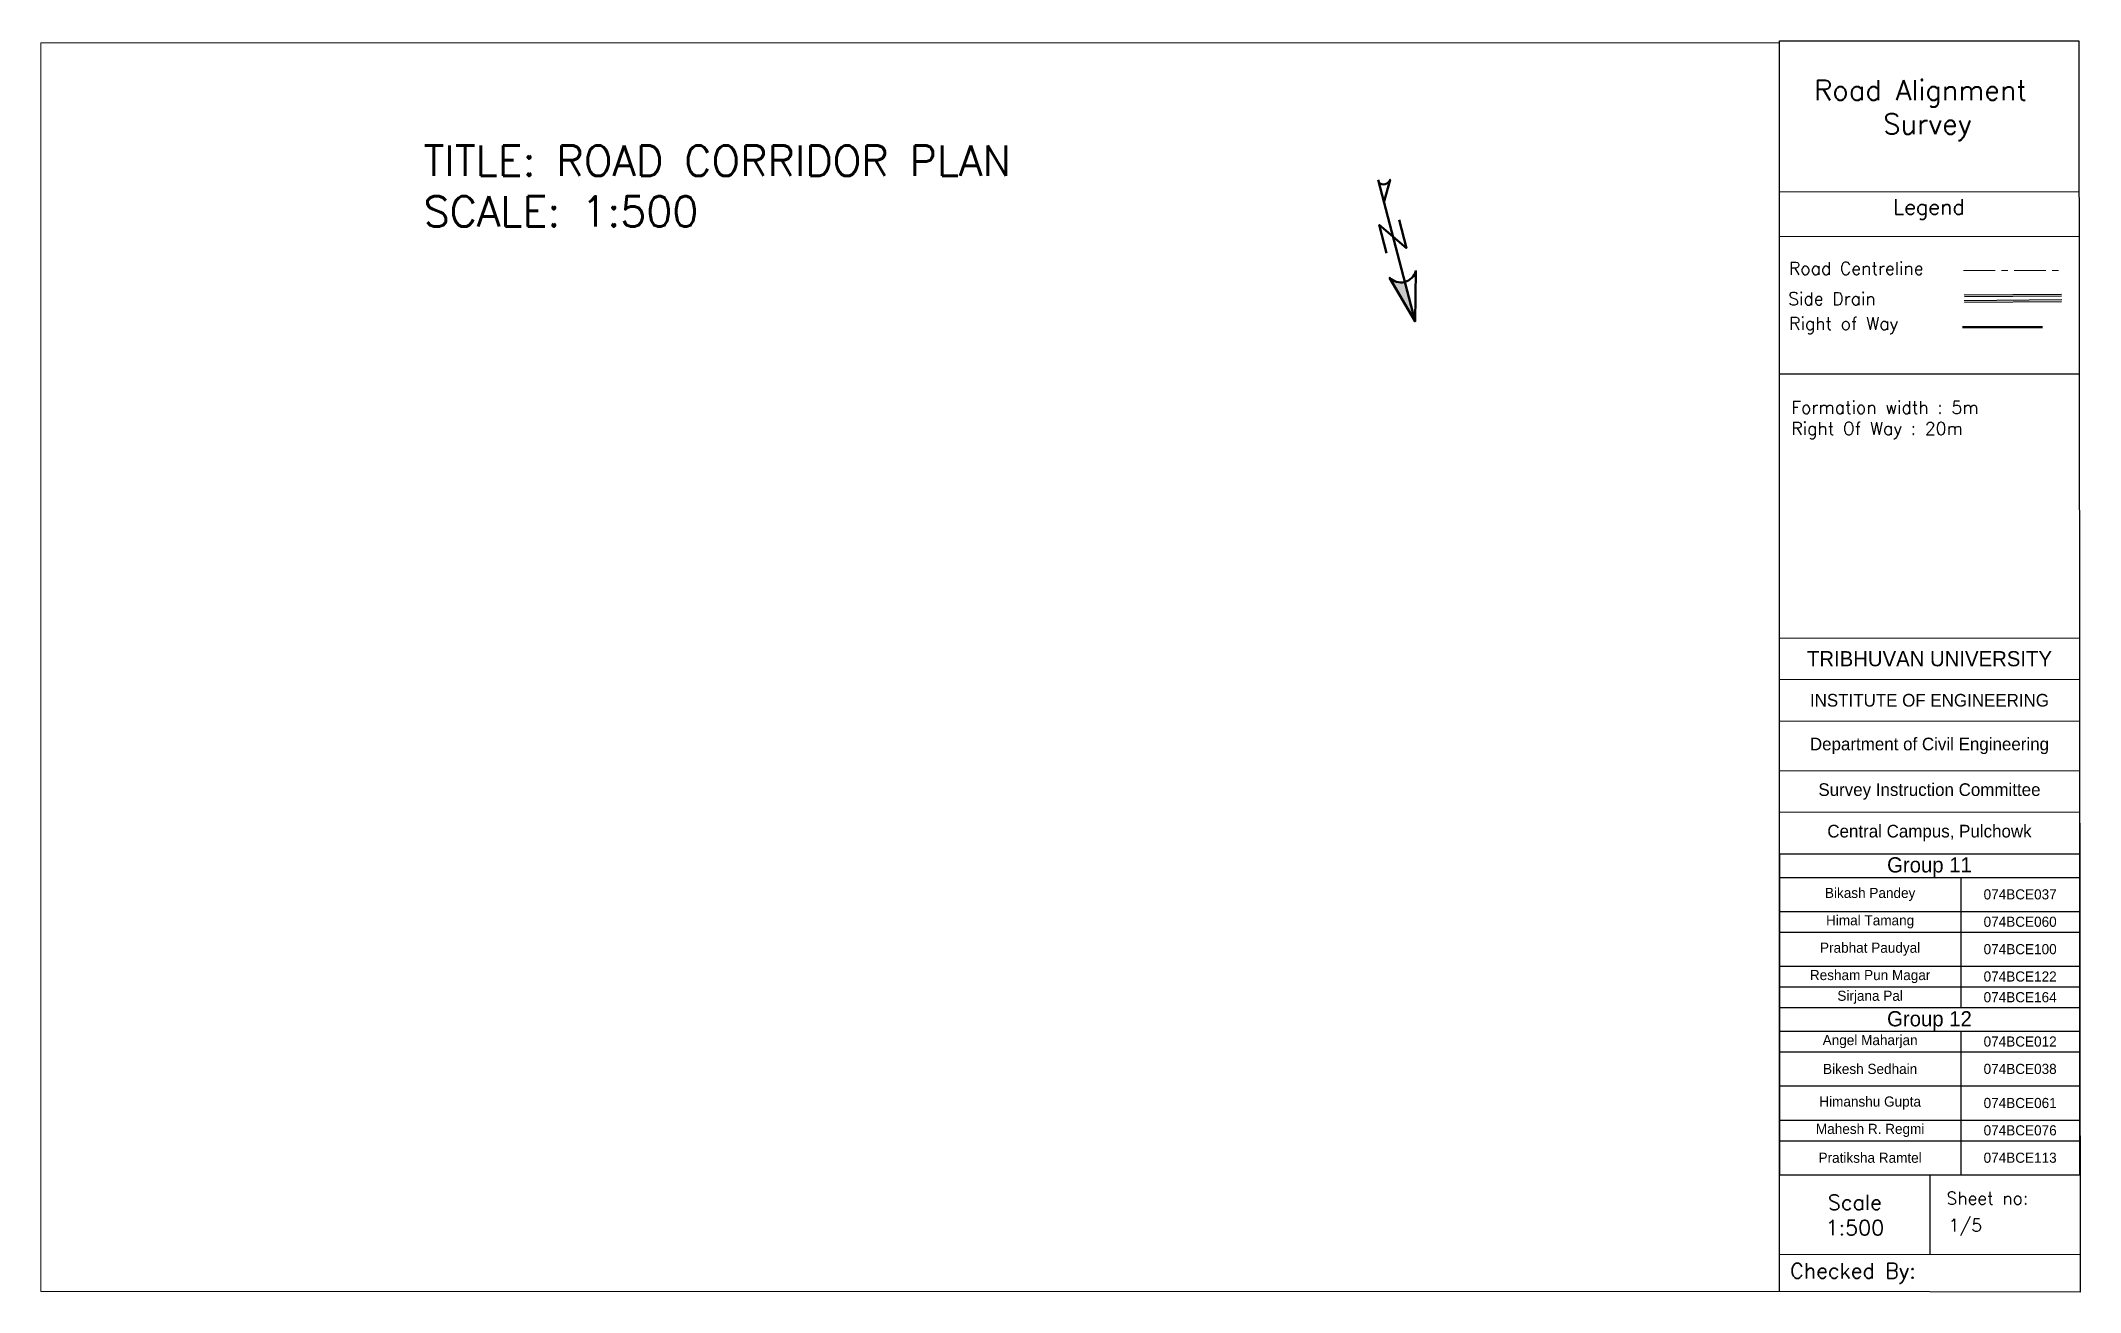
# Paper-space layout 'Sheet - (17)' of a CAD drawing. Header units: metres. Extents: x 2 to 405, y 7 to 255.
# The model-space entities are those that its viewports show. They can reach past a viewport. Long polylines and large blocks are cut down to what shows.
import ezdxf

# ---------------------------------------------------------------- set-up
doc = ezdxf.new("R2010")
doc.units = ezdxf.units.M
doc.linetypes.add('CENTER', pattern=[2, 1.25, -0.25, 0.25, -0.25])
doc.layers.add('C-ROAD', color=7, linetype='Continuous')
doc.layers.add('Title Block', color=7, linetype='Continuous')
doc.styles.add('Annotative', font='txt')
doc.styles.add('Legend', font='@Arial Unicode MS.shx', dxfattribs={"height": 3})
doc.styles.get("Standard").update_dxf_attribs({"font": 'simplex.shx'})

# ---------------------------------------------------------------- blocks, each defined once
blk = doc.blocks.new('*T243')
at = {"layer": 'Defpoints', "color": 8, "linetype": 'ByBlock', "lineweight": 0, "transparency": 16777216}
for p, q in [((0, 0), (59.23, 0)), ((0, 0), (0, -42.61)), ((59.23, 0), (59.23, -42.61)), ((0, -8.2), (59.23, -8.2)), ((0, -16.4), (59.23, -16.4)), ((0, -26.21), (59.23, -26.21)), ((0, -34.41), (59.23, -34.41)), ((0, -42.61), (59.23, -42.61))]:
    blk.add_line(p, q, dxfattribs=at)
at = {"layer": 'Title Block', "color": 0, "transparency": 16777216, "width": 59.1051, "attachment_point": 5}
for s, insert, char_height in [('{\\fSystem|b0|i0|c0;TRIBHUVAN UNIVERSITY', (29.61, -4.1), 3), ('{\\fSystem|b0|i0|c0;INSTITUTE OF ENGINEERING', (29.61, -12.3), 2.5), ('{\\fSystem|b0|i0|c0;Department of Civil Engineering', (29.61, -21.3), 2.5), ('{\\fSystem|b0|i0|c0;Survey Instruction Committee', (29.61, -30.31), 2.5), ('{\\fSystem|b0|i0|c0;Central Campus, Pulchowk', (29.61, -38.51), 2.5)]:
    blk.add_mtext(s, dxfattribs=dict(at, insert=insert, char_height=char_height))
blk = doc.blocks.new('*T242')
at = {"layer": 'Title Block', "color": 0, "linetype": 'ByBlock', "lineweight": -2, "transparency": 16777216}
for p, q in [((0, 0), (59.22, 0)), ((0, 0), (0, -63.41)), ((59.22, 0), (59.22, -63.41)), ((0, -4.66), (59.22, -4.66)), ((35.8, -4.66), (35.8, -30.38)), ((0, -11.4), (59.22, -11.4)), ((0, -15.48), (59.22, -15.48)), ((0, -22.21), (59.22, -22.21)), ((0, -26.3), (59.22, -26.3)), ((0, -30.38), (59.22, -30.38)), ((0, -35.05), (59.22, -35.05)), ((35.8, -35.05), (35.8, -63.41)), ((0, -39.13), (59.22, -39.13)), ((0, -45.86), (59.22, -45.86)), ((0, -52.59), (59.22, -52.59)), ((0, -56.68), (59.22, -56.68)), ((0, -63.41), (59.22, -63.41))]:
    blk.add_line(p, q, dxfattribs=at)
at = {"layer": 'Title Block', "color": 0, "transparency": 16777216}
for s, insert, char_height, width, attachment_point in [('{\\fSystem|b0|i0|c0|p0;Group 11}', (29.61, -4.6), 3, 59.1002, 8), ('{\\fSystem|b0|i0|c0|p0;Bikash Pandey}', (17.9, -8.03), 2, 35.6753, 5), ('{\\fSystem|b0|i0|c0|p0;074BCE037}', (47.51, -8.03), 2, 23.3049, 5), ('{\\fSystem|b0|i0|c0|p0;Himal Tamang}', (17.9, -13.44), 2, 35.6753, 5), ('{\\fSystem|b0|i0|c0|p0;074BCE060}', (47.51, -13.44), 2, 23.3049, 5), ('{\\fSystem|b0|i0|c0|p0;Prabhat Paudyal}', (17.9, -18.85), 2, 35.6753, 5), ('{\\fSystem|b0|i0|c0|p0;074BCE100}', (47.51, -18.85), 2, 23.3049, 5), ('{\\fSystem|b0|i0|c0|p0;Resham Pun Magar}', (17.9, -24.25), 2, 35.6753, 5), ('{\\fSystem|b0|i0|c0|p0;074BCE122}', (47.51, -24.25), 2, 23.3049, 5), ('{\\fSystem|b0|i0|c0|p0;Sirjana Pal}', (17.9, -28.34), 2, 35.6753, 5), ('{\\fSystem|b0|i0|c0|p0;074BCE164}', (47.51, -28.34), 2, 23.3049, 5), ('{\\fSystem|b0|i0|c0|p0;Group 12}', (29.61, -34.99), 3, 59.1002, 8), ('{\\fSystem|b0|i0|c0|p0;Angel Maharjan}', (17.9, -37.09), 2, 35.6753, 5), ('{\\fSystem|b0|i0|c0|p0;074BCE012}', (47.51, -37.09), 2, 23.3049, 5), ('{\\fSystem|b0|i0|c0|p0;Bikesh Sedhain}', (17.9, -42.5), 2, 35.6753, 5), ('{\\fSystem|b0|i0|c0|p0;074BCE038}', (47.51, -42.5), 2, 23.3049, 5), ('{\\fSystem|b0|i0|c0|p0;Himanshu Gupta}', (17.9, -49.23), 2, 35.6753, 5), ('{\\fSystem|b0|i0|c0|p0;074BCE061}', (47.51, -49.23), 2, 23.3049, 5), ('{\\fSystem|b0|i0|c0|p0;Mahesh R. Regmi}', (17.9, -54.63), 2, 35.6753, 5), ('{\\fSystem|b0|i0|c0|p0;074BCE076}', (47.51, -54.63), 2, 23.3049, 5), ('{\\fSystem|b0|i0|c0|p0;Pratiksha Ramtel}', (17.9, -60.04), 2, 35.6753, 5), ('{\\fSystem|b0|i0|c0|p0;074BCE113}', (47.51, -60.04), 2, 23.3049, 5)]:
    blk.add_mtext(s, dxfattribs=dict(at, insert=insert, char_height=char_height, width=width, attachment_point=attachment_point))
blk = doc.blocks.new('*U254')
at = {"linetype": 'ByBlock', "lineweight": -2}
blk.add_hatch(color=0, dxfattribs=at).paths.add_polyline_path([(0.1076, -0.4127), (0.0576, -0.2207, -0.269143), (-0.0163, -0.2001)])
at = {"color": 0, "linetype": 'ByBlock', "lineweight": -2}
for points in [[(-0.0718, 0.2751), (0.1076, -0.4127)], [(0.0302, 0.0813), (0.0661, -0.0562), (-0.0661, 0.0562), (-0.0302, -0.0813)]]:
    blk.add_lwpolyline(points, dxfattribs=at)
for points in [[(-0.0682, 0.2613, 0.5), (-0.0132, 0.2757), (-0.0431, 0.1651)], [(-0.0163, -0.2001, 0.580323), (0.112, -0.1667), (0.1076, -0.4127), (-0.0163, -0.2001), (0.1076, -0.4127), (0.0574, -0.2201)]]:
    blk.add_lwpolyline(points, format="xyb", dxfattribs=at)

msp = doc.modelspace()

# ---------------------------------------------------------------- linework, layer by layer
at = {"layer": 'C-ROAD'}
for p, q in [((627279.82, 3063217.18, 1304.36), (627284.89, 3063150.37, 1304.36)), ((627287.21, 3063148.75, 1302.31), (627284.89, 3063150.37, 1304.36)), ((627272.86, 3063147.66, 1302.31), (627274.91, 3063149.61, 1304.36))]:
    msp.add_line(p, q, dxfattribs=at)

# ---------------------------------------------------------------- next in the draw order: wipeouts: each hides what was drawn before it
for points, z in [([(627270.28, 3063216.46), (627274.69, 3063149.6), (627260.24, 3063182.62), (627262.93, 3063211.56)], 1304.36), ([(627280.55, 3063217.23), (627285.62, 3063150.43), (627300.86, 3063195.73), (627287.54, 3063214.73)], 1304.94)]:
    msp.add_wipeout(points).translate(0, 0, z).dxf.layer = 'C-ROAD'

# ---------------------------------------------------------------- next in the draw order: linework, layer by layer
msp.add_line((627269.85, 3063216.42, 1304.36), (627274.91, 3063149.61, 1304.36), dxfattribs=at)

psp = doc.layouts.new('Sheet - (17)')

# ---------------------------------------------------------------- linework, layer by layer
at = {"linetype": 'CENTER', "lineweight": 20, "ltscale": 5}
psp.add_line((381.81, 209.24), (400.82, 209.24), dxfattribs=at)
for p, q in [((381.95, 204.39), (401.18, 204.54)), ((381.97, 203.33), (401.2, 203.47)), ((381.98, 204.06), (401.16, 204.19)), ((382, 203), (401.17, 203.12)), ((345.48, 188.79), (404.67, 188.84))]:
    psp.add_line(p, q)
at = {"color": 7, "lineweight": 50}
psp.add_line((381.58, 198.01), (397.4, 198.01), dxfattribs=at)
at = {"layer": 'Title Block'}
for p, q in [((345.48, 224.79), (404.63, 224.85)), ((345.47, 215.94), (404.62, 216)), ((375.19, 30.63), (375.19, 14.95)), ((345.54, 14.92), (404.84, 14.98))]:
    psp.add_line(p, q, dxfattribs=at)
psp.add_lwpolyline([(345.48, 254.59), (404.6, 254.59), (404.85, 7.45), (345.48, 7.58)], close=True, dxfattribs=at)

# ---------------------------------------------------------------- block references
at = {"color": 7, "lineweight": 50, "xscale": 40.64, "yscale": 40.64, "zscale": 40.64}
psp.add_blockref('*U254', (269.18, 215.93), dxfattribs=at)
for name, p in [('*T243', (345.48, 136.64)), ('*T242', (345.48, 94.04))]:
    psp.add_blockref(name, p)

# ---------------------------------------------------------------- texts
at = {"color": 7, "lineweight": 50, "attachment_point": 1}
for s, width, insert, char_height in [('TITLE: ROAD CORRIDOR PLAN\\PSCALE: 1:500', 162.796, (77.86, 233.89), 6), ('Formation width : 5m\\PRight Of Way : 20m', 56.8612, (347.82, 183.44), 2.5)]:
    psp.add_mtext_dynamic_manual_height_columns(s, width=width, gutter_width=1, heights=[0], dxfattribs=dict(at, insert=insert, char_height=char_height))
at = {"char_height": 2.5, "attachment_point": 1}
for s, width, insert in [('Sheet no:', 23.2884, (378.43, 27.27)), ('1/5', 19.7256, (378.85, 21.93))]:
    psp.add_mtext_dynamic_manual_height_columns(s, width=width, gutter_width=1, heights=[0], dxfattribs=dict(at, insert=insert))
at = {"layer": 'Title Block', "attachment_point": 5}
for s, insert, char_height, width in [('Road Alignment  Survey', (374.68, 240.84), 4, 58.389), ('Legend', (375, 221.28), 3, 58.8595)]:
    psp.add_mtext(s, dxfattribs=dict(at, insert=insert, char_height=char_height, width=width))
at = {"layer": 'Title Block', "style": 'Legend'}
for s, insert, char_height, width, attachment_point in [('{\\Fsimplex|c0;Road Centreline}', (347.35, 210.9), 2.5, 32.2908, 1), ('{\\Fsimplex|c0;Side Drain}', (347.22, 204.91), 2.5, 30.8869, 1), ('{\\Fsimplex|c0;Right of Way}', (347.39, 200), 2.5, 26.8579, 1), ('{\\Fsimplex|c0;Scale\\P1:500}', (360.37, 22.69), 3, 29.6479, 5)]:
    psp.add_mtext(s, dxfattribs=dict(at, insert=insert, char_height=char_height, width=width, attachment_point=attachment_point))
at = {"layer": 'Title Block', "lineweight": 5, "insert": (345.54, 11.19), "char_height": 3, "width": 59.3033, "attachment_point": 4, "style": 'Annotative'}
psp.add_mtext('{\\Fsimplex|c0; Checked By: }', dxfattribs=at)

# ---------------------------------------------------------------- viewports
at = {"layer": '0', "view_target_point": (627374.47, 3063091.92), "view_twist_angle": 194.62}
psp.add_viewport(center=(173.89, 130.87), size=(343.17, 246.5779), view_center_point=(3.88, 3.57), view_height=123.289, dxfattribs=at)

doc.saveas('drawing.dxf')
